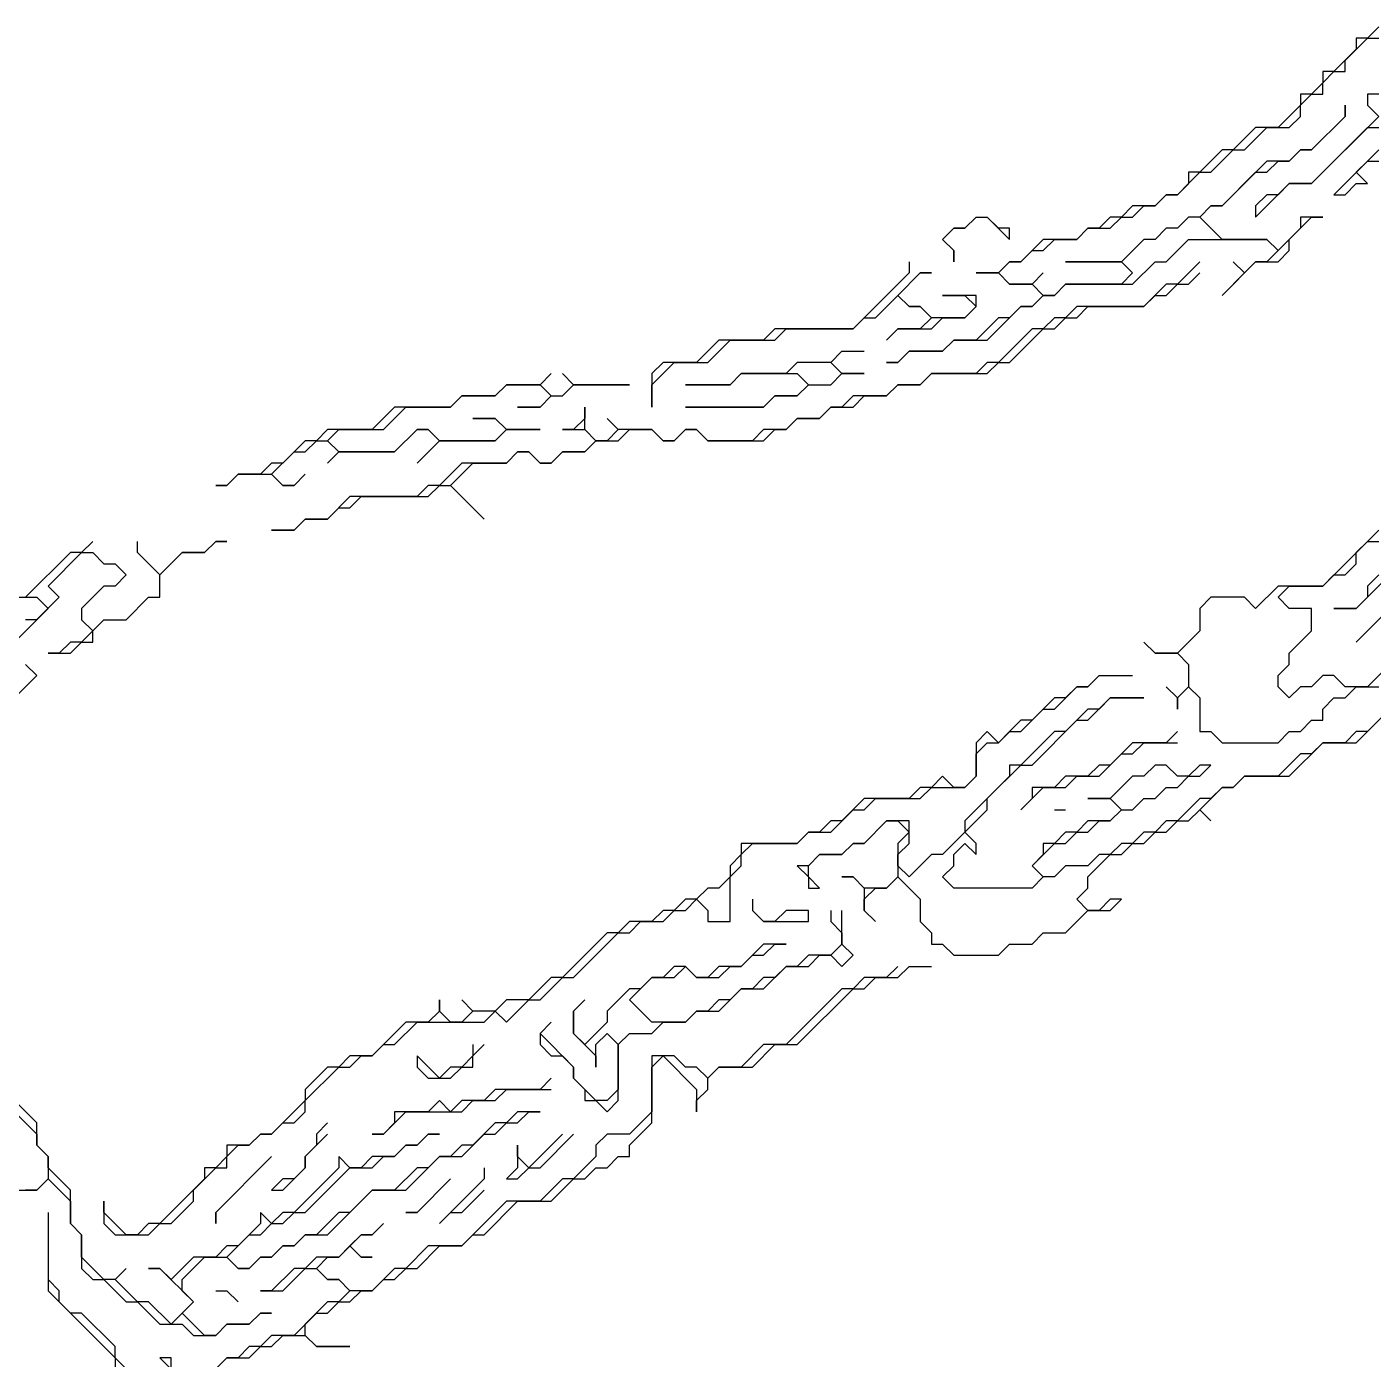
# Model space of a CAD drawing. Header units: metres. Extents: x 76363 to 76886, y 81203 to 81673.
# Drawn here: x 76503.05 to 76551.2, y 81456.15 to 81503.8 of the extents above; entities that cross this region are included whole.
import ezdxf

# ---------------------------------------------------------------- set-up
doc = ezdxf.new("R2010")
doc.units = ezdxf.units.M

msp = doc.modelspace()

# ---------------------------------------------------------------- linework, layer by layer
for points in [[(76551.4, 81503.8, 229.07), (76551, 81503.4, 229.1), (76550.6, 81503.4, 229.03), (76550.6, 81503, 229.09), (76549.8, 81502.2, 228.98), (76549.4, 81502.2, 228.98), (76549.4, 81501.8, 229.07), (76549, 81501.4, 229.1), (76548.6, 81501.4, 229.03), (76548.6, 81501, 229.05), (76547.8, 81500.2, 228.97), (76547, 81500.2, 228.973), (76546.2, 81499.4, 229.01), (76545.8, 81499.4, 229.02), (76545, 81498.6, 228.985), (76544.6, 81498.6, 228.98), (76544.6, 81498.2, 228.97), (76544.2, 81497.8, 229.03), (76543.8, 81497.8, 228.955), (76543.4, 81497.4, 229.02), (76542.6, 81497.4, 229.015), (76542.2, 81497, 229.005), (76541.8, 81497, 229), (76541.4, 81496.6, 229.07), (76541, 81496.6, 229.063), (76540.6, 81496.2, 229.05), (76539.4, 81496.2, 229.21), (76538.6, 81495.4, 229.25), (76538.2, 81495.4, 229.405), (76537.8, 81495, 229.54), (76537, 81495, 229.62), (76537.8, 81495, 229.54), (76538.2, 81494.6, 229.52), (76539, 81494.6, 229.617), (76539.4, 81494.2, 229.8), (76539, 81493.8, 229.79), (76538.6, 81493.8, 229.81), (76538.2, 81493.4, 229.925), (76537.8, 81493.4, 230.01), (76537, 81492.6, 230.05), (76536.2, 81492.6, 229.9), (76535.8, 81492.2, 229.885), (76534.6, 81492.2, 229.82), (76534.2, 81491.8, 229.8), (76533.8, 81491.8, 229.725), (76534.2, 81491.8, 229.8), (76534.6, 81492.2, 229.82), (76535.8, 81492.2, 229.885), (76536.2, 81492.6, 229.9), (76537.4, 81492.6, 230.05), (76538.6, 81493.8, 229.81), (76539, 81493.8, 229.79), (76539.4, 81494.2, 229.8), (76539.8, 81494.2, 229.768), (76540.2, 81494.6, 229.6), (76542.6, 81494.6, 229.775), (76543.4, 81495.4, 229.76), (76543.8, 81495.4, 229.697), (76544.6, 81496.2, 229.57), (76547.4, 81496.2, 229.255), (76547.8, 81495.8, 229.045), (76547.4, 81495.4, 229.15), (76547, 81495.4, 229.145), (76546.6, 81495, 228.97), (76546.2, 81495.4, 229.22), (76546.6, 81495, 228.97), (76545.8, 81494.2, 228.95), (76547, 81495.4, 229.145), (76547.8, 81495.4, 228.95), (76548.2, 81495.8, 228.965), (76548.2, 81496.2, 229.03), (76549, 81497, 229.245), (76549.4, 81497, 229.153), (76548.6, 81497, 229.245), (76548.6, 81496.6, 229.11), (76547.8, 81495.8, 229.045), (76547.4, 81496.2, 229.255), (76545.8, 81496.2, 229.41), (76545, 81497, 229.37), (76545.4, 81497.4, 229.28), (76545.8, 81497.4, 229.355), (76547, 81498.6, 229.36), (76547.4, 81498.6, 229.44), (76547.8, 81499, 229.27), (76548.2, 81499, 229.38), (76548.6, 81499.4, 229.39), (76549, 81499.4, 229.493), (76550.2, 81500.6, 229.555), (76550.2, 81501, 229.42), (76550.2, 81500.6, 229.555), (76549, 81499.4, 229.493), (76548.6, 81499.4, 229.39), (76548.2, 81499, 229.38), (76547.4, 81499, 229.3), (76545.8, 81497.4, 229.355), (76545.4, 81497.4, 229.28), (76545, 81497, 229.37), (76544.6, 81497, 229.26), (76544.2, 81496.6, 229.365), (76543.8, 81496.6, 229.334), (76543.4, 81496.2, 229.42), (76543, 81496.2, 229.27), (76542.2, 81495.4, 229.55), (76540.2, 81495.4, 229.285), (76542.2, 81495.4, 229.55), (76542.6, 81495, 229.76), (76542.2, 81494.6, 229.74), (76540.2, 81494.6, 229.6), (76539.8, 81494.2, 229.768), (76539.4, 81494.2, 229.8), (76539, 81494.6, 229.617), (76539.4, 81495, 229.533), (76539, 81494.6, 229.617), (76538.2, 81494.6, 229.52), (76537.8, 81495, 229.54), (76538.2, 81495.4, 229.405), (76538.6, 81495.4, 229.25), (76539, 81495.8, 229.26), (76539.4, 81495.8, 229.22), (76539.8, 81496.2, 229.13), (76540.6, 81496.2, 229.05), (76541, 81496.6, 229.063), (76541.8, 81496.6, 228.99), (76542.2, 81497, 229.005), (76542.6, 81497, 229.005), (76543, 81497.4, 228.98), (76543.4, 81497.4, 229.02), (76543.8, 81497.8, 228.955), (76544.2, 81497.8, 229.03), (76545, 81498.6, 228.985), (76545.4, 81498.6, 228.985), (76546.2, 81499.4, 229.01), (76546.6, 81499.4, 229.017), (76547.4, 81500.2, 228.97), (76548.2, 81500.2, 228.97), (76548.6, 81500.6, 229.06), (76548.6, 81501, 229.05), (76549, 81501.4, 229.1), (76549.4, 81501.4, 229.17), (76549.4, 81501.8, 229.07), (76549.8, 81502.2, 228.98), (76550.2, 81502.2, 229.06), (76550.2, 81502.6, 229.07), (76551, 81503.4, 229.1), (76551.4, 81503.4, 229.105)], [(76551.4, 81501.4, 229.555), (76551, 81501.4, 229.475), (76551, 81501, 229.53), (76551.4, 81500.6, 229.82), (76549, 81498.2, 229.565), (76548.2, 81498.2, 229.57), (76547.8, 81497.8, 229.56), (76547.4, 81497.8, 229.63), (76547, 81497.4, 229.613), (76547, 81497, 229.52), (76548.2, 81498.2, 229.57), (76549, 81498.2, 229.565), (76551, 81500.2, 229.615), (76551.4, 81500.2, 229.73)], [(76551.4, 81499.4, 229.45), (76549.8, 81497.8, 229.355), (76550.2, 81497.8, 229.24), (76550.6, 81498.2, 229.18), (76551, 81498.2, 229.17), (76550.6, 81498.6, 229.19), (76551, 81499, 229.45), (76551.4, 81499, 229.21)], [(76537, 81497, 229.175), (76536.6, 81496.6, 229.16), (76536.2, 81496.6, 229.16), (76535.8, 81496.2, 229.18), (76536.2, 81495.8, 229.28), (76536.2, 81495.4, 229.34), (76536.2, 81495.8, 229.28), (76535.8, 81496.2, 229.18), (76536.2, 81496.6, 229.16), (76536.6, 81496.6, 229.16), (76537, 81497, 229.175), (76537.4, 81497, 229.15), (76538.2, 81496.2, 229.21), (76538.2, 81496.6, 229.153), (76537.8, 81496.6, 229.155), (76537.4, 81497, 229.15)], [(76545, 81495.4, 229.3), (76544.2, 81494.6, 229.223), (76543.8, 81494.6, 229.368), (76543, 81493.8, 229.28), (76540.6, 81493.8, 229.445), (76540.2, 81493.4, 229.31), (76539.8, 81493.4, 229.583), (76539.4, 81493, 229.397), (76539, 81493, 229.53), (76537.8, 81491.8, 229.557), (76537.4, 81491.8, 229.59), (76537, 81491.4, 229.5), (76535.4, 81491.4, 229.43), (76535, 81491, 229.185), (76534.2, 81491, 229.415), (76533.8, 81490.6, 229.21), (76532.6, 81490.6, 229.36), (76532.2, 81490.2, 229.32), (76531.8, 81490.2, 229.433), (76531.4, 81489.8, 229.237), (76530.6, 81489.8, 229.5), (76530.2, 81489.4, 229.245), (76529.4, 81489.4, 229.36), (76529, 81489, 229.31), (76527.4, 81489, 229.315), (76527, 81489.4, 229.383), (76526.6, 81489.4, 229.33), (76526.2, 81489, 229.24), (76525.8, 81489, 229.293), (76525.4, 81489.4, 229.375), (76524.2, 81489.4, 229.385), (76523.8, 81489.8, 229.475), (76524.2, 81489.4, 229.385), (76523.8, 81489, 229.25), (76523.4, 81489, 229.41), (76523, 81489.4, 229.465), (76523, 81490.2, 229.345), (76523, 81489.8, 229.44), (76522.6, 81489.4, 229.43), (76522.2, 81489.4, 229.425), (76523, 81489.4, 229.465), (76523.4, 81489, 229.41), (76523, 81488.6, 229.183), (76522.2, 81488.6, 229.31), (76521.8, 81488.2, 229.23), (76521.4, 81488.2, 229.17), (76521, 81488.6, 229.24), (76520.6, 81488.6, 229.24), (76520.2, 81488.2, 229.19), (76518.6, 81488.2, 229.385), (76517.8, 81487.4, 229.165), (76517.4, 81487.4, 229.275), (76517, 81487, 229.22), (76514.6, 81487, 229.42), (76513.8, 81486.2, 229.23), (76513, 81486.2, 229.4), (76512.6, 81485.8, 229.185), (76511.8, 81485.8, 229.223), (76512.6, 81485.8, 229.185), (76513, 81486.2, 229.4), (76513.8, 81486.2, 229.23), (76514.2, 81486.6, 229.41), (76514.6, 81486.6, 229.33), (76515, 81487, 229.34), (76517.4, 81487, 229.11), (76517.8, 81487.4, 229.165), (76518.2, 81487.4, 229.073), (76519.4, 81486.2, 228.99), (76518.2, 81487.4, 229.073), (76519, 81488.2, 229.345), (76520.2, 81488.2, 229.19), (76520.6, 81488.6, 229.24), (76521, 81488.6, 229.24), (76521.4, 81488.2, 229.17), (76521.8, 81488.2, 229.23), (76522.2, 81488.6, 229.31), (76523, 81488.6, 229.183), (76523.4, 81489, 229.41), (76524.2, 81489, 229.25), (76524.6, 81489.4, 229.237), (76525.4, 81489.4, 229.375), (76525.8, 81489, 229.293), (76526.2, 81489, 229.24), (76526.6, 81489.4, 229.33), (76527, 81489.4, 229.383), (76527.4, 81489, 229.315), (76529.4, 81489, 229.16), (76529.8, 81489.4, 229.248), (76530.2, 81489.4, 229.245), (76530.6, 81489.8, 229.5), (76531.4, 81489.8, 229.237), (76531.8, 81490.2, 229.433), (76532.6, 81490.2, 229.2), (76533, 81490.6, 229.263), (76533.8, 81490.6, 229.21), (76534.2, 81491, 229.415), (76535, 81491, 229.185), (76535.4, 81491.4, 229.43), (76537.4, 81491.4, 229.345), (76537.8, 81491.8, 229.557), (76538.2, 81491.8, 229.24), (76539.4, 81493, 229.397), (76539.8, 81493, 229.21), (76540.2, 81493.4, 229.31), (76540.6, 81493.4, 229.23), (76541, 81493.8, 229.32), (76543, 81493.8, 229.28), (76543.4, 81494.2, 229.357), (76543.8, 81494.2, 229.145), (76544.2, 81494.6, 229.223), (76544.6, 81494.6, 229.11), (76545, 81495, 229.17)], [(76534.6, 81495.4, 229.155), (76534.6, 81495, 229.17), (76532.6, 81493, 229.09), (76529.8, 81493, 229.1), (76529.4, 81492.6, 229.085), (76527.8, 81492.6, 229.24), (76527, 81491.8, 229.245), (76525.8, 81491.8, 229.217), (76525.4, 81491.4, 229.235), (76525.4, 81490.2, 229.34), (76525.4, 81491, 229.26), (76526.2, 81491.8, 229.21), (76527.4, 81491.8, 229.28), (76528.2, 81492.6, 229.24), (76529.8, 81492.6, 229.087), (76530.2, 81493, 229.135), (76532.6, 81493, 229.09), (76533, 81493.4, 229.1), (76533.4, 81493.4, 229.13), (76534.2, 81494.2, 229.18), (76534.6, 81493.8, 229.305), (76535, 81493.8, 229.46), (76535.4, 81493.4, 229.56), (76535, 81493, 229.62), (76534.2, 81493, 229.5), (76533.8, 81492.6, 229.49), (76534.2, 81493, 229.5), (76535.4, 81493, 229.73), (76535.8, 81493.4, 229.665), (76536.6, 81493.4, 229.86), (76537, 81493.8, 229.72), (76537, 81494.2, 229.66), (76535.8, 81494.2, 229.44), (76536.6, 81494.2, 229.59), (76537, 81493.8, 229.72), (76536.6, 81493.4, 229.86), (76535.4, 81493.4, 229.56), (76535, 81493.8, 229.46), (76534.6, 81493.8, 229.305), (76534.2, 81494.2, 229.18), (76535, 81495, 229.245), (76535.4, 81495, 229.31), (76535, 81495, 229.245)], [(76532.2, 81492.2, 229.325), (76531.8, 81491.8, 229.385), (76530.6, 81491.8, 229.43), (76530.2, 81491.4, 229.49), (76528.6, 81491.4, 229.56), (76528.2, 81491, 229.705), (76526.6, 81491, 229.475), (76528.2, 81491, 229.705), (76528.6, 81491.4, 229.56), (76530.6, 81491.4, 229.64), (76531, 81491, 229.77), (76530.6, 81490.6, 229.87), (76529.8, 81490.6, 229.76), (76529.4, 81490.2, 229.75), (76526.6, 81490.2, 229.72), (76529.4, 81490.2, 229.75), (76529.8, 81490.6, 229.76), (76530.6, 81490.6, 229.87), (76531, 81491, 229.77), (76531.8, 81491, 229.62), (76532.2, 81491.4, 229.61), (76533, 81491.4, 229.63), (76532.2, 81491.4, 229.61), (76531.8, 81491.8, 229.385), (76532.2, 81492.2, 229.325), (76533, 81492.2, 229.4)], [(76521.8, 81491.4, 229.21), (76521.4, 81491, 229.192), (76520.2, 81491, 229.19), (76519.8, 81490.6, 229.18), (76518.6, 81490.6, 229.185), (76518.2, 81490.2, 229.247), (76516.2, 81490.2, 229.17), (76515.4, 81489.4, 229.22), (76513.8, 81489.4, 229.227), (76513.4, 81489, 229.21), (76513, 81489, 229.21), (76512.2, 81488.2, 229.18), (76511.8, 81488.2, 229.18), (76511.4, 81487.8, 229.165), (76510.6, 81487.8, 229.13), (76510.2, 81487.4, 229.15), (76509.8, 81487.4, 229.15), (76510.2, 81487.4, 229.15), (76510.6, 81487.8, 229.13), (76511.8, 81487.8, 229.165), (76512.2, 81487.4, 229.23), (76512.6, 81487.4, 229.485), (76513, 81487.8, 229.46), (76512.6, 81487.4, 229.485), (76512.2, 81487.4, 229.23), (76511.8, 81487.8, 229.165), (76512.6, 81488.6, 229.195), (76513, 81488.6, 229.2), (76513.4, 81489, 229.21), (76513.8, 81489, 229.21), (76514.2, 81488.6, 229.375), (76513.8, 81488.2, 229.48), (76514.2, 81488.6, 229.375), (76516.2, 81488.6, 229.617), (76517, 81489.4, 229.52), (76517.4, 81489.4, 229.595), (76517.8, 81489, 229.845), (76517, 81488.2, 229.74), (76517.8, 81489, 229.845), (76519.8, 81489, 229.495), (76520.2, 81489.4, 229.51), (76521.4, 81489.4, 229.5), (76520.2, 81489.4, 229.51), (76519.8, 81489.8, 229.37), (76519, 81489.8, 229.23), (76519.8, 81489.8, 229.37), (76520.2, 81489.4, 229.51), (76519.8, 81489, 229.495), (76517.8, 81489, 229.845), (76517.4, 81489.4, 229.595), (76517, 81489.4, 229.52), (76516.2, 81488.6, 229.617), (76514.2, 81488.6, 229.375), (76513.8, 81489, 229.21), (76514.2, 81489.4, 229.23), (76515.8, 81489.4, 229.22), (76516.6, 81490.2, 229.17), (76518.2, 81490.2, 229.247), (76518.6, 81490.6, 229.185), (76519.8, 81490.6, 229.18), (76520.2, 81491, 229.19), (76521.4, 81491, 229.192), (76521.8, 81490.6, 229.325), (76521.4, 81490.2, 229.47), (76520.6, 81490.2, 229.24), (76521.4, 81490.2, 229.47), (76521.8, 81490.6, 229.325), (76522.2, 81490.6, 229.215), (76522.6, 81491, 229.19), (76524.6, 81491, 229.26), (76522.6, 81491, 229.19), (76522.2, 81491.4, 229.21)], [(76513.8, 81487.4, 229.67)], [(76551.4, 81485.8, 228.86), (76549.4, 81483.8, 228.86), (76547.8, 81483.8, 228.94), (76547, 81483, 228.907), (76546.6, 81483.4, 229), (76545.4, 81483.4, 229), (76545, 81483, 228.99), (76545, 81482.2, 228.95), (76544.2, 81481.4, 228.925), (76543.4, 81481.4, 229), (76543, 81481.8, 229.02), (76543.4, 81481.4, 229), (76544.2, 81481.4, 228.925), (76544.6, 81481, 229.05), (76544.6, 81480.2, 229.26), (76544.2, 81479.8, 229.425), (76543.8, 81480.2, 229.25), (76544.2, 81479.8, 229.425), (76544.2, 81479.4, 229.485), (76544.2, 81479.8, 229.425), (76544.6, 81480.2, 229.26), (76545, 81479.8, 229.61), (76545, 81478.6, 229.735), (76545.4, 81478.6, 229.71), (76545.8, 81478.2, 229.793), (76547.8, 81478.2, 229.61), (76548.2, 81478.6, 229.63), (76548.6, 81478.6, 229.745), (76549, 81479, 229.83), (76549.4, 81479, 229.67), (76549.4, 81479.4, 229.905), (76549.8, 81479.8, 229.98), (76550.2, 81479.8, 230.05), (76550.6, 81480.2, 230.155), (76551.4, 81480.2, 230.3)], [(76502.6, 81481.8, 228.7), (76504.2, 81483.4, 228.77), (76503.8, 81483.8, 228.63), (76505, 81485, 228.833), (76505.4, 81485, 228.83), (76505.8, 81484.6, 229.005), (76506.2, 81484.6, 229.175), (76506.6, 81484.2, 229.405), (76506.2, 81483.8, 229.39), (76505.8, 81483.8, 229.39), (76505, 81483, 229.085), (76505, 81482.6, 228.95), (76505.4, 81482.2, 228.63), (76505, 81481.8, 228.65), (76504.6, 81481.8, 228.77), (76504.2, 81481.4, 228.605), (76503.8, 81481.4, 228.645), (76504.6, 81481.4, 228.56), (76505, 81481.8, 228.65), (76505.4, 81481.8, 228.54), (76505.4, 81482.2, 228.63), (76505.8, 81482.6, 228.835), (76506.6, 81482.6, 228.76), (76507.4, 81483.4, 228.91), (76507.8, 81483.4, 228.91), (76507.8, 81484.2, 229.09), (76508.6, 81485, 229.205), (76509.4, 81485, 229.35), (76509.8, 81485.4, 229.33), (76510.2, 81485.4, 229.295), (76509.8, 81485.4, 229.33), (76509.4, 81485, 229.35), (76508.6, 81485, 229.205), (76507.8, 81484.2, 229.09), (76507, 81485, 229.05), (76507, 81485.4, 228.995)], [(76505.4, 81485.4, 228.847), (76505, 81485, 228.833), (76504.6, 81485, 228.75), (76503, 81483.4, 228.51)], [(76551.8, 81481, 230.26), (76551, 81480.2, 230.323), (76550.2, 81480.2, 229.96), (76549.8, 81480.6, 229.703), (76549.4, 81480.6, 229.52), (76549, 81480.2, 229.69), (76548.6, 81480.2, 229.54), (76548.2, 81479.8, 229.562), (76547.8, 81480.2, 229.24), (76547.8, 81480.6, 229.26), (76548.2, 81481, 229.16), (76548.2, 81481.4, 229.06), (76549, 81482.2, 229.167), (76549, 81483, 229.12), (76548.2, 81483, 228.98), (76547.8, 81483.4, 228.92), (76548.2, 81483.8, 228.935), (76549.4, 81483.8, 228.86), (76549.8, 81484.2, 228.87), (76550.2, 81484.2, 228.947), (76550.6, 81484.6, 228.97), (76550.6, 81485, 228.825), (76551, 81485.4, 228.847), (76551.4, 81485.4, 228.85)], [(76551.4, 81484.2, 229.17), (76551, 81483.8, 229.27), (76551, 81483.4, 229.41), (76550.6, 81483, 229.28), (76549.8, 81483, 229.125), (76550.6, 81483, 229.28), (76551.8, 81484.2, 229.21)], [(76552.6, 81483.8, 229.38), (76550.6, 81481.8, 229.675), (76551.8, 81483, 229.5)], [(76502.6, 81483.4, 228.465), (76503.4, 81483.4, 228.575), (76503.8, 81483, 228.71), (76503.4, 81482.6, 228.66), (76503, 81482.6, 228.58)], [(76502.2, 81479.4, 228.32), (76503.4, 81480.6, 228.52), (76503, 81481, 228.75)], [(76503, 81481, 228.75), (76503.4, 81480.6, 228.52), (76503, 81480.2, 228.4)], [(76541.4, 81480.6, 229.21), (76541, 81480.2, 229.03), (76540.6, 81480.2, 229.03), (76540.2, 81479.8, 229.02), (76539.8, 81479.8, 229.02), (76539, 81479, 228.985), (76538.6, 81479, 229.037), (76537.8, 81478.2, 229.21), (76537.4, 81478.6, 229.13), (76537, 81478.2, 229.063), (76537, 81477, 229.25), (76536.6, 81476.6, 229.27), (76536.2, 81476.6, 229.16), (76535.8, 81477, 229.06), (76535.4, 81476.6, 229.01), (76535, 81476.6, 229.01), (76534.6, 81476.2, 229.03), (76533, 81476.2, 229.01), (76532.2, 81475.4, 229.08), (76531.8, 81475.4, 229.085), (76531.4, 81475, 229.07), (76531, 81475, 229.07), (76530.6, 81474.6, 229.09), (76528.6, 81474.6, 228.985), (76528.6, 81474.2, 228.965), (76528.2, 81473.8, 228.95), (76528.2, 81473.4, 228.93), (76527.8, 81473, 229.03), (76527.4, 81473, 228.99), (76527, 81472.6, 229.02), (76526.6, 81472.6, 228.94), (76526.2, 81472.2, 228.96), (76525.8, 81472.2, 228.96), (76525.4, 81471.8, 228.985), (76524.6, 81471.8, 228.923), (76524.2, 81471.4, 228.86), (76523.8, 81471.4, 228.935), (76522.2, 81469.8, 229.025), (76521.8, 81469.8, 228.95), (76521, 81469, 228.99), (76520.2, 81469, 228.915), (76519.8, 81468.6, 228.9), (76519, 81468.6, 228.9), (76518.6, 81469, 228.84), (76519, 81468.6, 228.9), (76518.6, 81468.2, 229.013), (76518.2, 81468.2, 228.895), (76517.8, 81468.6, 228.83), (76517.8, 81469, 228.797), (76517.8, 81468.6, 228.83), (76517.4, 81468.2, 228.77), (76516.6, 81468.2, 228.74), (76515.4, 81467, 228.69), (76514.6, 81467, 228.69), (76514.2, 81466.6, 228.68), (76513.8, 81466.6, 228.675), (76513, 81465.8, 228.65), (76513, 81465.4, 228.67), (76511.8, 81464.2, 228.54), (76511.4, 81464.2, 228.51), (76511, 81463.8, 228.563), (76510.2, 81463.8, 228.45), (76510.2, 81463.4, 228.4), (76509.8, 81463, 228.307), (76509.4, 81463, 228.303), (76509.4, 81462.6, 228.325), (76507.8, 81461, 228.07), (76507.4, 81461, 227.99), (76507, 81460.6, 228.02), (76506.6, 81460.6, 227.98), (76505.8, 81461.4, 228.02), (76505.8, 81461.8, 228.03), (76505.8, 81461, 228.08), (76506.2, 81460.6, 227.98), (76507.4, 81460.6, 228.05), (76507.8, 81461, 228.07), (76508.2, 81461, 228.193), (76509, 81461.8, 228.203), (76509, 81462.2, 228.24), (76509.8, 81463, 228.307), (76510.2, 81463, 228.375), (76510.2, 81463.4, 228.4), (76510.6, 81463.8, 228.49), (76511, 81463.8, 228.563), (76511.4, 81464.2, 228.51), (76511.8, 81464.2, 228.54), (76512.2, 81464.6, 228.6), (76512.6, 81464.6, 228.68), (76513, 81465, 228.69), (76513, 81465.4, 228.67), (76514.2, 81466.6, 228.68), (76514.6, 81466.6, 228.68), (76515, 81467, 228.69), (76515.4, 81467, 228.69), (76515.8, 81467.4, 228.71), (76516.2, 81467.4, 228.71), (76517, 81468.2, 228.82), (76519.4, 81468.2, 228.955), (76519.8, 81468.6, 228.9), (76520.2, 81468.2, 229.11), (76521, 81469, 228.99), (76521.4, 81469, 228.99), (76522.2, 81469.8, 229.025), (76522.6, 81469.8, 229.1), (76524.2, 81471.4, 228.86), (76524.6, 81471.4, 228.93), (76525, 81471.8, 228.94), (76525.8, 81471.8, 229.03), (76526.2, 81472.2, 228.96), (76526.6, 81472.2, 228.96), (76527, 81472.6, 229.02), (76527.4, 81472.2, 229.107), (76527.4, 81471.8, 229.39), (76528.2, 81471.8, 229.49), (76528.2, 81473.4, 228.93), (76528.6, 81473.8, 228.94), (76528.6, 81474.2, 228.965), (76529, 81474.6, 228.98), (76530.6, 81474.6, 229.09), (76531, 81475, 229.07), (76531.8, 81475, 229.06), (76532.6, 81475.8, 229.02), (76533, 81475.8, 229.02), (76533.4, 81476.2, 228.965), (76535, 81476.2, 229.02), (76535.4, 81476.6, 229.01), (76536.6, 81476.6, 229.27), (76537, 81477, 229.25), (76537, 81477.8, 229.09), (76537.4, 81478.2, 229.15), (76537.8, 81478.2, 229.21), (76538.2, 81478.6, 229.12), (76538.6, 81478.6, 229.12), (76539.4, 81479.4, 229), (76539.8, 81479.4, 228.95), (76540.6, 81480.2, 229.03), (76541, 81480.2, 229.03), (76541.4, 81480.6, 229.21), (76542.6, 81480.6, 229.19)], [(76552.2, 81479.8, 229.495), (76551, 81478.6, 229.16), (76550.6, 81478.6, 229.218), (76550.2, 81478.2, 229.18), (76549.4, 81478.2, 229.46), (76549, 81477.8, 229.2), (76548.6, 81477.8, 229.32), (76547.8, 81477, 229.21), (76546.6, 81477, 229.445), (76546.2, 81476.6, 229.395), (76545.8, 81476.6, 229.51), (76545.4, 81476.2, 229.46), (76545, 81476.2, 229.558), (76544.2, 81475.4, 229.35), (76543.8, 81475.4, 229.39), (76543.4, 81475, 229.37), (76543, 81475, 229.485), (76542.6, 81474.6, 229.435), (76542.2, 81474.6, 229.505), (76541.8, 81474.2, 229.46), (76541.4, 81474.2, 229.512), (76541, 81473.8, 229.45), (76540.2, 81473.8, 229.732), (76539.8, 81473.4, 229.913), (76539.4, 81473.4, 230.185), (76539, 81473.8, 230.37), (76539.8, 81474.6, 230.25), (76540.2, 81474.6, 230.2), (76540.6, 81475, 230.18), (76541, 81475, 230.18), (76541.4, 81475.4, 230.2), (76541.8, 81475.4, 230.12), (76542.2, 81475.8, 230.005), (76542.6, 81475.8, 229.945), (76543, 81476.2, 230), (76543.4, 81476.2, 230), (76543.8, 81476.6, 230.015), (76544.2, 81476.6, 230.02), (76544.6, 81477, 230.1), (76545, 81477, 230.02), (76545.4, 81477.4, 229.965), (76545, 81477.4, 230.045), (76544.6, 81477, 230.1), (76544.2, 81477, 230.065), (76543.8, 81477.4, 229.74), (76543.4, 81477.4, 229.59), (76543, 81477, 229.58), (76542.6, 81477, 229.645), (76541.8, 81476.2, 229.75), (76541, 81476.2, 229.72), (76541.8, 81476.2, 229.75), (76542.2, 81475.8, 230.005), (76541.8, 81475.4, 230.12), (76541, 81475.4, 230.2), (76540.6, 81475, 230.18), (76540.2, 81475, 230.19), (76539.8, 81474.6, 230.25), (76539.4, 81474.6, 230.35), (76539.4, 81474.2, 230.38), (76539, 81473.8, 230.37), (76539.4, 81473.4, 230.185), (76539, 81473, 230.17), (76536.2, 81473, 230.49), (76535.8, 81473.4, 230.315), (76536.2, 81473.8, 230.38), (76536.2, 81474.2, 230.31), (76536.6, 81474.6, 230.145), (76537, 81474.2, 230.355), (76537, 81474.6, 230.18), (76536.6, 81475, 230.08), (76537.4, 81475.8, 229.805), (76537.4, 81476.2, 229.6), (76538.6, 81477.4, 229.455), (76539, 81477.4, 229.553), (76540.6, 81479, 229.36), (76541, 81479, 229.437), (76541.8, 81479.8, 229.24), (76543, 81479.8, 229.32), (76541.8, 81479.8, 229.24), (76541.4, 81479.4, 229.353), (76541, 81479.4, 229.197), (76540.2, 81478.6, 229.373), (76539.8, 81478.6, 229.12), (76538.6, 81477.4, 229.455), (76538.2, 81477.4, 229.53), (76538.2, 81477, 229.59), (76536.6, 81475.4, 229.888), (76536.6, 81475, 230.08), (76535.8, 81474.2, 230.17), (76535.4, 81474.2, 229.96), (76534.6, 81473.4, 229.825), (76534.2, 81473.8, 229.5), (76534.2, 81474.2, 229.485), (76534.6, 81474.6, 229.58), (76534.6, 81475.4, 229.273), (76533.8, 81475.4, 229.22), (76533, 81474.6, 229.465), (76532.6, 81474.6, 229.345), (76532.2, 81474.2, 229.45), (76531.4, 81474.2, 229.26), (76531, 81473.8, 229.47), (76530.6, 81473.8, 229.22), (76531, 81473.4, 229.46), (76531, 81473, 229.44), (76531.4, 81473, 229.395), (76531, 81473.4, 229.46), (76531, 81473.8, 229.47), (76531.4, 81474.2, 229.26), (76532.2, 81474.2, 229.45), (76532.6, 81474.6, 229.345), (76533, 81474.6, 229.465), (76533.8, 81475.4, 229.22), (76534.2, 81475.4, 229.25), (76534.6, 81475, 229.51), (76534.2, 81474.6, 229.5), (76534.2, 81473.4, 229.525), (76533.8, 81473, 229.65), (76533, 81473, 229.695), (76532.6, 81473.4, 229.605), (76532.2, 81473.4, 229.53), (76532.6, 81473.4, 229.605), (76533, 81473, 229.695), (76533, 81472.2, 229.807), (76533.4, 81471.8, 229.91), (76533, 81472.2, 229.807), (76533, 81472.6, 229.8), (76533.4, 81473, 229.73), (76533.8, 81473, 229.65), (76534.2, 81473.4, 229.525), (76535, 81472.6, 229.945), (76535, 81471.8, 229.72), (76535.4, 81471.4, 229.7), (76535.4, 81471, 229.525), (76535.8, 81471, 229.567), (76536.2, 81470.6, 229.435), (76537.8, 81470.6, 229.23), (76538.2, 81471, 229.325), (76539, 81471, 229.325), (76539.4, 81471.4, 229.37), (76540.2, 81471.4, 229.157), (76541, 81472.2, 229.255), (76541.8, 81472.2, 229.135), (76542.2, 81472.6, 229.15), (76541.8, 81472.6, 229.19), (76541.4, 81472.2, 229.175), (76541, 81472.2, 229.255), (76540.6, 81472.6, 229.445), (76541, 81473, 229.29), (76541, 81473.4, 229.247), (76541.8, 81474.2, 229.46), (76542.2, 81474.2, 229.26), (76542.6, 81474.6, 229.435), (76543, 81474.6, 229.32), (76543.4, 81475, 229.37), (76543.8, 81475, 229.14), (76544.2, 81475.4, 229.35), (76544.6, 81475.4, 229.15), (76545, 81475.8, 229.2), (76545.4, 81475.4, 229.11), (76545, 81475.8, 229.2), (76545.8, 81476.6, 229.51), (76546.2, 81476.6, 229.395), (76546.6, 81477, 229.445), (76548.2, 81477, 229.135), (76549.4, 81478.2, 229.46), (76550.6, 81478.2, 228.98), (76551.4, 81479, 229.303)], [(76544.2, 81478.6, 229.56), (76543.8, 81478.2, 229.505), (76542.6, 81478.2, 229.285), (76541.8, 81477.4, 229.27), (76541.4, 81477.4, 229.36), (76541, 81477, 229.43), (76540.2, 81477, 229.565), (76539.8, 81476.6, 229.64), (76539, 81476.6, 229.65), (76539, 81476.2, 229.74), (76538.6, 81475.8, 229.84), (76539.4, 81476.6, 229.65), (76540.2, 81476.6, 229.71), (76540.6, 81477, 229.51), (76541.4, 81477, 229.43), (76542.2, 81477.8, 229.23), (76542.6, 81477.8, 229.23), (76543, 81478.2, 229.325), (76544.2, 81478.2, 229.55)], [(76539.8, 81475.8, 229.917), (76540.2, 81475.8, 229.955)], [(76529, 81472.6, 229.35), (76529, 81472.2, 229.56), (76529.4, 81471.8, 229.62), (76531, 81471.8, 229.88), (76531, 81472.2, 229.71), (76530.2, 81472.2, 229.715), (76529.8, 81471.8, 229.735), (76529.4, 81471.8, 229.62), (76529, 81472.2, 229.56)], [(76531.8, 81472.2, 229.55), (76531.8, 81471.8, 229.69), (76532.2, 81471.4, 229.635), (76532.2, 81471, 229.707), (76531.8, 81470.6, 230.025), (76531, 81470.6, 230.33), (76530.6, 81470.2, 230.5), (76530.2, 81470.2, 230.54), (76529.8, 81469.8, 230.645), (76529.4, 81469.8, 230.72), (76529, 81469.4, 230.74), (76528.6, 81469.4, 230.74), (76528.2, 81469, 230.697), (76527.8, 81469, 230.8), (76527.4, 81468.6, 230.79), (76527, 81468.6, 230.75), (76526.6, 81468.2, 230.773), (76525.4, 81468.2, 230.36), (76524.6, 81469, 230.015), (76525.4, 81469.8, 229.925), (76526.2, 81469.8, 230.156), (76526.6, 81470.2, 230.02), (76527, 81469.8, 230.31), (76527.8, 81469.8, 230.61), (76528.2, 81470.2, 230.5), (76528.6, 81470.2, 230.51), (76529, 81470.6, 230.278), (76529.4, 81470.6, 230.375), (76529.8, 81471, 230.178), (76530.2, 81471, 230.2), (76529.4, 81471, 230.093), (76528.6, 81470.2, 230.51), (76527.8, 81470.2, 230.373), (76527.4, 81469.8, 230.425), (76527, 81469.8, 230.31), (76526.6, 81470.2, 230.02), (76526.2, 81470.2, 229.905), (76525.8, 81469.8, 229.98), (76525.4, 81469.8, 229.925), (76525, 81469.4, 230.06), (76524.6, 81469.4, 229.843), (76523.8, 81468.6, 229.84), (76523.8, 81468.2, 230.143), (76523, 81467.4, 230.163), (76522.6, 81467.8, 229.625), (76522.6, 81468.6, 229.5), (76523, 81469, 229.37), (76522.6, 81468.6, 229.5), (76522.6, 81467.8, 229.625), (76523.4, 81467, 230.4), (76523.4, 81466.6, 230.255), (76523.4, 81467.4, 230.29), (76523.8, 81467.8, 230.307), (76524.2, 81467.4, 230.37), (76524.2, 81465.8, 230.163), (76523.8, 81465.4, 230.2), (76523.4, 81465.4, 230.12), (76522.6, 81466.2, 230.05), (76522.6, 81466.6, 229.95), (76521.4, 81467.8, 229.5), (76521.8, 81468.2, 229.485), (76521.4, 81467.8, 229.5), (76521.4, 81467.4, 229.69), (76521.8, 81467, 229.82), (76522.2, 81467, 229.78), (76522.6, 81466.6, 229.95), (76522.6, 81466.2, 230.05), (76523, 81465.8, 230.143), (76523, 81465.4, 230.2), (76523.4, 81465.4, 230.12), (76523.8, 81465, 230.145), (76524.2, 81465.4, 230.22), (76524.2, 81467.4, 230.37), (76524.6, 81467.8, 230.22), (76525.4, 81467.8, 230.34), (76525.8, 81468.2, 230.55), (76526.6, 81468.2, 230.773), (76527, 81468.6, 230.75), (76527.8, 81468.6, 230.71), (76528.6, 81469.4, 230.74), (76529.4, 81469.4, 230.66), (76530.2, 81470.2, 230.54), (76531, 81470.2, 230.315), (76531.4, 81470.6, 230.18), (76531.8, 81470.6, 230.025), (76532.2, 81470.2, 229.643), (76532.6, 81470.6, 229.55), (76532.2, 81471, 229.707), (76532.2, 81472.2, 229.585)], [(76534.2, 81470.2, 229.43), (76533.8, 81469.8, 229.21), (76533, 81469.8, 229.33), (76532.6, 81469.4, 229.22), (76532.2, 81469.4, 229.27), (76530.2, 81467.4, 229.27), (76529.4, 81467.4, 229.465), (76528.6, 81466.6, 229.4), (76527.8, 81466.6, 229.51), (76527.4, 81466.2, 229.5), (76527, 81466.6, 229.78), (76526.6, 81466.6, 229.865), (76526.2, 81467, 230.033), (76525.4, 81467, 229.96), (76525.4, 81465, 229.565), (76524.6, 81464.2, 229.713), (76523.8, 81464.2, 229.84), (76523.4, 81463.8, 229.785), (76523.4, 81463.4, 229.7), (76522.6, 81462.6, 229.7), (76522.2, 81462.6, 229.735), (76521.4, 81461.8, 229.75), (76520.2, 81461.8, 229.67), (76518.6, 81460.2, 229.347), (76517.4, 81460.2, 229.42), (76516.6, 81459.4, 229.235), (76516.2, 81459.4, 229.23), (76515.4, 81458.6, 229.01), (76514.6, 81458.6, 229.17), (76514.2, 81459, 229.34), (76513.8, 81459, 229.34), (76513.4, 81459.4, 229.47), (76513.8, 81459.8, 229.657), (76514.2, 81459.8, 229.58), (76514.6, 81460.2, 229.593), (76515, 81459.8, 229.45), (76515.4, 81459.8, 229.52), (76515, 81459.8, 229.45), (76514.6, 81460.2, 229.593), (76515, 81460.6, 229.75), (76515.4, 81460.6, 229.72), (76515.8, 81461, 229.845), (76515.4, 81460.6, 229.72), (76515, 81460.6, 229.75), (76514.2, 81459.8, 229.58), (76513.4, 81459.8, 229.838), (76513, 81459.4, 229.643), (76512.6, 81459.4, 229.705), (76511.8, 81458.6, 229.56), (76511.4, 81458.6, 229.68), (76512.2, 81458.6, 229.4), (76513, 81459.4, 229.643), (76513.4, 81459.4, 229.47), (76513.8, 81459, 229.34), (76514.2, 81459, 229.34), (76514.6, 81458.6, 229.17), (76514.2, 81458.2, 229.05), (76513.8, 81458.2, 229.113), (76512.6, 81457, 228.87), (76511.8, 81457, 228.95), (76511.4, 81456.6, 228.913), (76511, 81456.6, 228.983), (76510.6, 81456.2, 228.813), (76510.2, 81456.2, 229.04), (76509.8, 81455.8, 228.83)], [(76509.8, 81455.8, 228.83), (76510.2, 81456.2, 229.04), (76511, 81456.2, 228.77), (76511.4, 81456.6, 228.913), (76511.8, 81456.6, 228.757), (76512.2, 81457, 228.95), (76513, 81457, 228.79), (76513.4, 81456.6, 228.66), (76514.6, 81456.6, 228.667), (76513.4, 81456.6, 228.66), (76513, 81457, 228.79), (76513, 81457.4, 228.925), (76513.4, 81457.8, 228.98), (76513.8, 81457.8, 228.865), (76514.2, 81458.2, 229.05), (76514.6, 81458.2, 229), (76515, 81458.6, 229.09), (76515.4, 81458.6, 229.01), (76515.8, 81459, 229.225), (76516.2, 81459, 229.11), (76516.6, 81459.4, 229.235), (76517, 81459.4, 229.19), (76517.8, 81460.2, 229.38), (76518.6, 81460.2, 229.347), (76519, 81460.6, 229.54), (76519.4, 81460.6, 229.43), (76520.6, 81461.8, 229.743), (76521.8, 81461.8, 229.59), (76522.6, 81462.6, 229.7), (76523, 81462.6, 229.54), (76523.4, 81463, 229.595), (76523.8, 81463, 229.555), (76524.2, 81463.4, 229.58), (76524.6, 81463.4, 229.46), (76524.6, 81463.8, 229.55), (76525.4, 81464.6, 229.54), (76525.4, 81466.6, 229.79), (76525.8, 81467, 230), (76527, 81465.8, 229.42), (76527, 81465, 229.25), (76527, 81465.4, 229.305), (76527.4, 81465.8, 229.29), (76527.4, 81466.2, 229.5), (76527.8, 81466.6, 229.51), (76529, 81466.6, 229.24), (76529.8, 81467.4, 229.43), (76530.6, 81467.4, 229.19), (76532.6, 81469.4, 229.22), (76533, 81469.4, 229.085), (76533.4, 81469.8, 229.21), (76534.2, 81469.8, 229.245), (76534.6, 81470.2, 229.425), (76535.4, 81470.2, 229.22)], [(76519, 81467.4, 229.23), (76519, 81467, 229.37), (76518.6, 81466.6, 229.47), (76518.2, 81466.6, 229.43), (76517.8, 81466.2, 229.417), (76517, 81467, 229.07), (76517, 81466.6, 229.05), (76517.4, 81466.2, 229.3), (76518.2, 81466.2, 229.49), (76518.6, 81466.6, 229.47), (76519, 81466.6, 229.557), (76519, 81467, 229.37), (76519.4, 81467.4, 229.31)], [(76521.8, 81466.2, 230.347), (76521.4, 81465.8, 230.633), (76519.8, 81465.8, 230.357), (76519.4, 81465.4, 230.445), (76518.6, 81465.4, 230.113), (76518.2, 81465, 230.23), (76517.8, 81465.4, 229.685), (76517.4, 81465, 229.972), (76516.2, 81465, 229.74), (76516.2, 81464.6, 229.88), (76515.8, 81464.2, 229.83), (76515.4, 81464.2, 229.71), (76515.8, 81464.2, 229.83), (76516.6, 81465, 229.75), (76518.6, 81465, 230.383), (76519, 81465.4, 230.282), (76519.8, 81465.4, 230.49), (76520.2, 81465.8, 230.507), (76521.8, 81465.8, 230.59)], [(76502.6, 81462.2, 225.278), (76503.4, 81462.2, 227.103), (76503.8, 81462.6, 227.815), (76504.6, 81461.8, 228.04), (76504.6, 81461, 227.965), (76505, 81460.6, 228.29), (76505, 81459.4, 228.465), (76505.4, 81459, 228.41), (76505.8, 81459, 228.45), (76506.6, 81458.2, 228.562), (76507, 81458.2, 228.945), (76507.8, 81457.4, 229.053), (76508.6, 81457.4, 229.405), (76509, 81457, 229.66), (76509.8, 81457, 229.57), (76510.2, 81457.4, 229.475), (76511, 81457.4, 229.32), (76511.4, 81457.8, 229.293), (76511.8, 81457.8, 229.29), (76511.4, 81457.8, 229.293), (76511, 81457.4, 229.32), (76510.2, 81457.4, 229.475), (76509.8, 81457, 229.57), (76509.4, 81457, 229.61), (76508.6, 81457.8, 229.483), (76509, 81458.2, 229.625), (76508.6, 81458.6, 229.685), (76508.6, 81459, 229.533), (76509.4, 81459.8, 229.428), (76510.2, 81459.8, 229.77), (76510.6, 81459.4, 230.037), (76511, 81459.4, 230.05), (76511.4, 81459.8, 230.08), (76511.8, 81459.8, 230.105), (76512.2, 81460.2, 230.093), (76512.6, 81460.2, 230.125), (76513, 81460.6, 230.18), (76513.8, 81460.6, 230.175), (76515.4, 81462.2, 230.25), (76516.6, 81462.2, 230.23), (76517.8, 81463.4, 230.435), (76518.6, 81463.4, 230.44), (76519.4, 81464.2, 230.665), (76519.8, 81464.2, 230.7), (76520.2, 81464.6, 230.755), (76520.6, 81464.6, 230.71), (76521, 81465, 230.81), (76521.4, 81465, 230.76), (76520.6, 81465, 230.81), (76520.2, 81464.6, 230.755), (76519.8, 81464.6, 230.71), (76519, 81463.8, 230.455), (76518.6, 81463.8, 230.45), (76518.2, 81463.4, 230.36), (76517.8, 81463.4, 230.435), (76517.4, 81463, 230.34), (76517, 81463, 230.35), (76516.2, 81462.2, 230.31), (76515.4, 81462.2, 230.25), (76514.6, 81461.4, 230.13), (76514.2, 81461.4, 230.207), (76513.4, 81460.6, 230.18), (76513, 81460.6, 230.18), (76512.6, 81460.2, 230.125), (76512.2, 81460.2, 230.093), (76511.8, 81459.8, 230.105), (76511.4, 81459.8, 230.08), (76511, 81459.4, 230.05), (76510.6, 81459.4, 230.037), (76510.2, 81459.8, 229.77), (76511, 81460.6, 229.632), (76511.4, 81460.6, 229.87), (76511.8, 81461, 229.815), (76512.2, 81461, 229.9), (76512.6, 81461.4, 229.872), (76513, 81461.4, 230.02), (76514.6, 81463, 229.9), (76515.4, 81463, 230.085), (76515.8, 81463.4, 230.06), (76516.2, 81463.4, 230.14), (76516.6, 81463.8, 230.127), (76517, 81463.8, 230.23), (76517.4, 81464.2, 230.17), (76517.8, 81464.2, 230.24), (76517.4, 81464.2, 230.17), (76517, 81463.8, 230.23), (76516.6, 81463.8, 230.127), (76516.2, 81463.4, 230.14), (76515.4, 81463.4, 229.99), (76515, 81463, 229.997), (76514.6, 81463, 229.9), (76514.2, 81463.4, 229.68), (76514.2, 81463, 229.82), (76512.6, 81461.4, 229.872), (76512.2, 81461.4, 229.75), (76511.8, 81461, 229.815), (76511.4, 81461.4, 229.495), (76511.4, 81461, 229.632), (76510.6, 81460.2, 229.71), (76510.2, 81460.2, 229.56), (76509.8, 81459.8, 229.675), (76509, 81459.8, 229.258), (76508.2, 81459, 229.32), (76507.8, 81459.4, 228.702), (76507.4, 81459.4, 228.54), (76507.8, 81459.4, 228.702), (76509, 81458.2, 229.625), (76508.2, 81457.4, 229.21), (76507.4, 81458.2, 229.09), (76507, 81458.2, 228.945), (76506.2, 81459, 228.37), (76506.6, 81459.4, 228.313), (76506.2, 81459, 228.37), (76505.8, 81459, 228.45), (76505, 81459.8, 228.37), (76505, 81460.6, 228.29), (76504.6, 81461, 227.965), (76504.6, 81462.2, 227.98), (76503.8, 81463, 227.865), (76503.8, 81463.4, 227.96), (76503.4, 81463.8, 227.9), (76503.4, 81464.6, 227.865), (76502.6, 81465.4, 227.75)], [(76502.6, 81465, 227.75), (76503.4, 81464.2, 227.84), (76503.4, 81463.8, 227.9), (76503.8, 81463.4, 227.96), (76503.8, 81462.6, 227.815), (76503.4, 81462.2, 227.103), (76503, 81462.2, 226.138)], [(76513.8, 81464.6, 228.97), (76513.4, 81464.2, 228.96), (76513.4, 81463.8, 229.095), (76513, 81463.4, 229.08), (76513, 81463, 229.14), (76512.6, 81462.6, 229.27), (76512.2, 81462.6, 229.2), (76511.8, 81462.2, 229.26), (76512.2, 81462.2, 229.41), (76513, 81463, 229.14), (76513, 81463.4, 229.08), (76513.8, 81464.2, 229.11)], [(76522.2, 81464.2, 230.35), (76521, 81463, 230.18), (76520.6, 81463.4, 230.197), (76520.6, 81463.8, 230.41), (76520.6, 81463, 230.1), (76520.2, 81462.6, 229.895), (76520.6, 81462.6, 230.09), (76521, 81463, 230.18), (76521.4, 81463, 230.12), (76522.6, 81464.2, 230.23)], [(76511.8, 81463.4, 228.777), (76509.8, 81461.4, 228.85), (76509.8, 81461, 229.055), (76509.8, 81461.4, 228.85)], [(76519.4, 81463, 230.18), (76519.4, 81462.6, 230.125), (76517.8, 81461, 229.72), (76518.2, 81461.4, 229.89), (76518.6, 81461.4, 229.88), (76519.4, 81462.2, 230.07)], [(76518.2, 81462.6, 230.17), (76517, 81461.4, 229.78), (76516.6, 81461.4, 229.98), (76517, 81461.4, 229.78)], [(76503.8, 81461.4, 226.97), (76503.8, 81458.6, 225.353), (76506.2, 81456.2, 226.164), (76506.2, 81455.8, 225.975), (76507.4, 81454.6, 226.485), (76507.4, 81454.2, 226.267), (76507.8, 81453.8, 226.48), (76507.8, 81453.4, 226.268), (76508.6, 81452.6, 226.778), (76508.6, 81451, 225.935), (76508.6, 81452.6, 226.778), (76507.8, 81453.4, 226.268), (76507.8, 81454.2, 226.737), (76507.4, 81454.6, 226.485), (76507.4, 81455, 226.796), (76506.2, 81456.2, 226.164), (76506.2, 81456.6, 226.486), (76505, 81457.8, 226.361), (76504.6, 81457.8, 225.833), (76504.2, 81458.2, 225.727), (76504.2, 81458.6, 226.11), (76503.8, 81459, 225.8)], [(76509.8, 81458.6, 229.79), (76510.2, 81458.6, 229.797), (76510.6, 81458.2, 229.585), (76510.2, 81458.6, 229.797)], [(76508.2, 81455.8, 228.565), (76508.2, 81456.2, 228.852), (76507.8, 81456.2, 228.545), (76509, 81455, 228.41)]]:
    msp.add_polyline3d(points)

doc.saveas('drawing.dxf')
